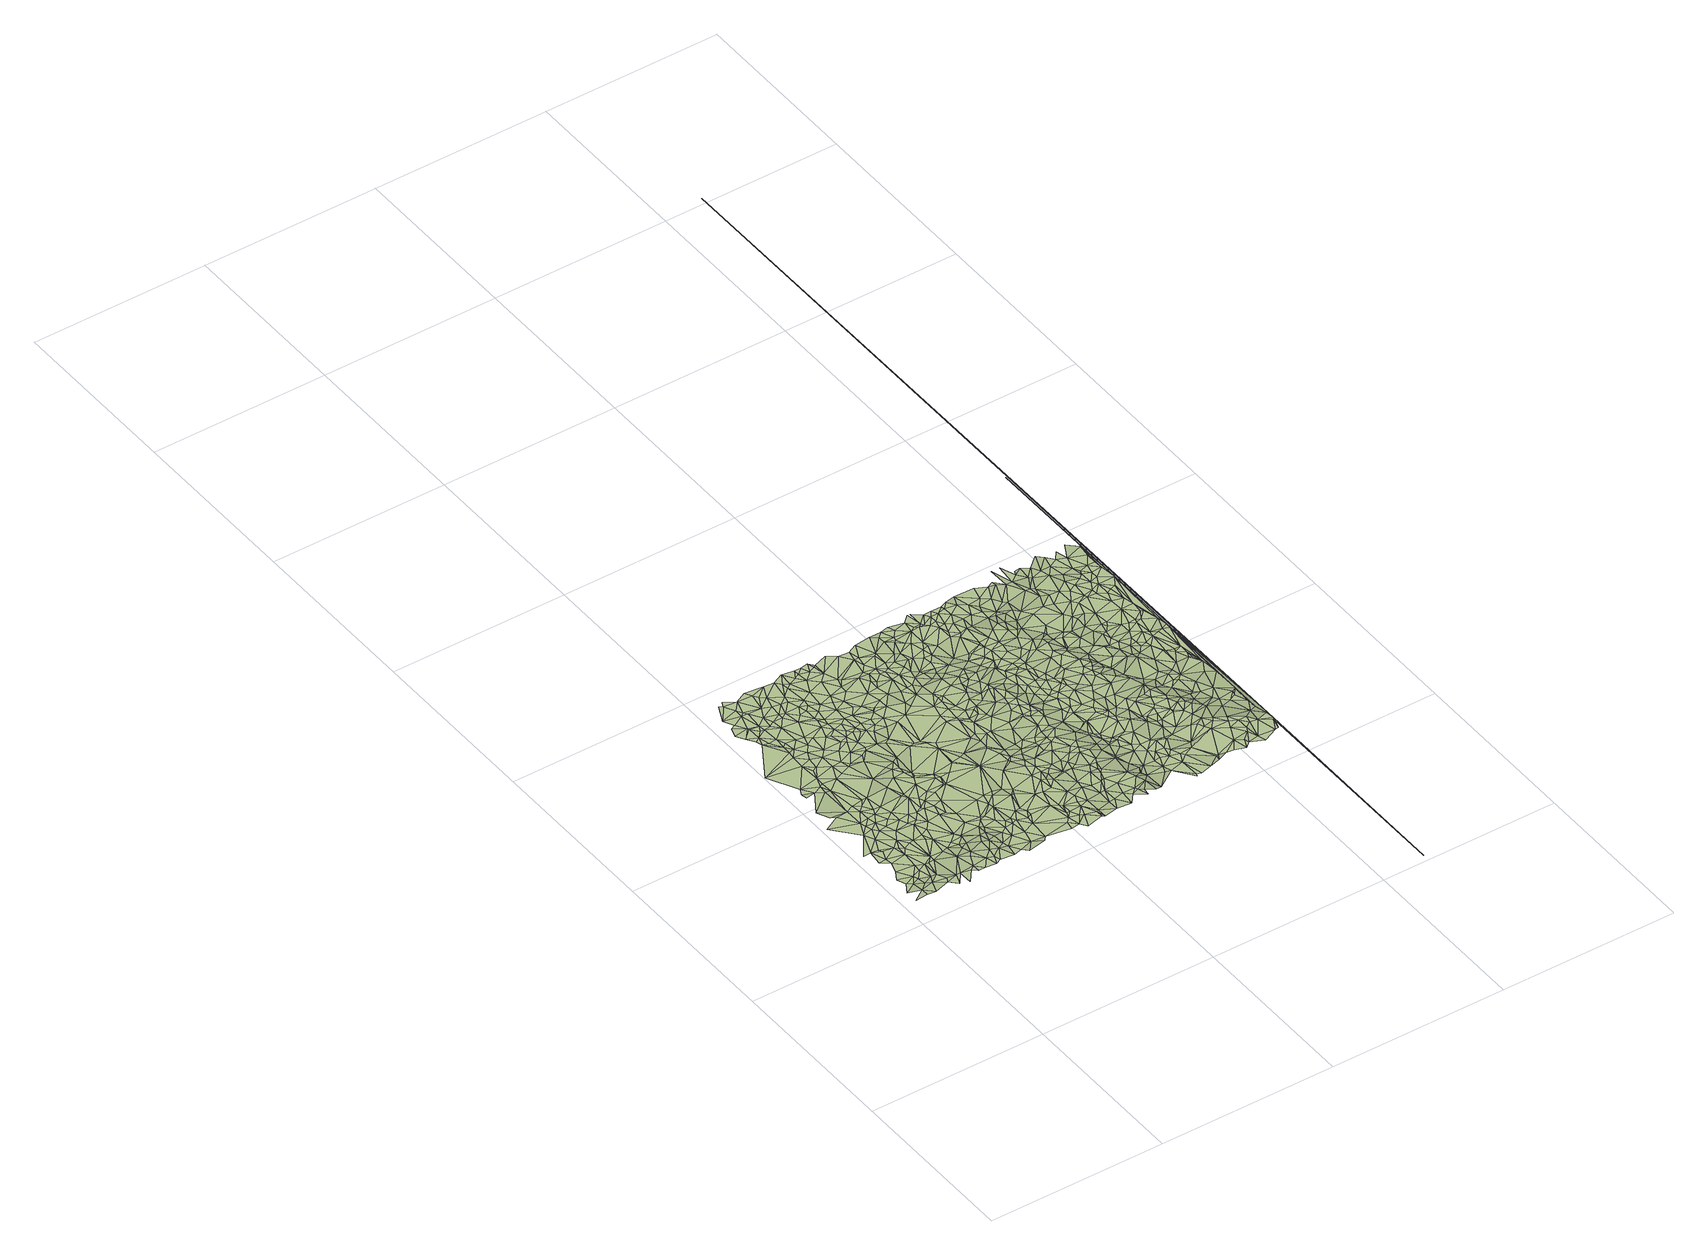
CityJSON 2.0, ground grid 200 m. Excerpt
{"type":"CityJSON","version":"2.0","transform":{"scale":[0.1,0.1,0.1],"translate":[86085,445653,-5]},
"CityObjects":{
"terrain1":{"type":"TINRelief","geometry":[{"type":"CompositeSurface","lod":"2","boundaries":[[[0,1,2]],[[3,4,5]],[[3,2,4]],[[2,1,6]],[[5,7,8]],[[5,4,7]],[[9,4,2]],[[8,7,10]],[[2,6,11]],[[9,12,4]],[[9,2,11]],[[12,7,4]],[[13,14,15]],[[13,16,14]],[[10,7,17]],[[9,18,12]],[[10,17,16]],[[12,19,7]],[[9,11,18]],[[20,11,6]],[[21,15,22]],[[14,23,15]],[[12,18,19]],[[15,23,24]],[[7,19,17]],[[16,25,14]],[[11,26,18]],[[15,24,27]],[[28,11,20]],[[14,29,23]],[[28,26,11]],[[17,25,16]],[[15,27,22]],[[18,30,19]],[[23,29,24]],[[17,19,30]],[[14,25,29]],[[26,30,18]],[[27,24,29]],[[31,22,32]],[[17,30,25]],[[31,32,33]],[[28,20,34]],[[28,34,26]],[[34,20,35]],[[36,30,26]],[[25,37,29]],[[22,27,38]],[[39,36,26]],[[25,40,37]],[[41,42,43]],[[34,39,26]],[[44,25,30]],[[27,29,45]],[[37,45,29]],[[22,38,46]],[[47,34,35]],[[32,22,46]],[[44,30,36]],[[41,33,42]],[[44,40,25]],[[37,40,45]],[[48,38,27]],[[48,27,45]],[[44,36,39]],[[32,42,33]],[[49,45,40]],[[50,51,52]],[[44,49,40]],[[53,43,42]],[[46,38,54]],[[47,55,56]],[[32,46,57]],[[53,52,43]],[[48,54,38]],[[50,52,58]],[[59,39,34]],[[59,34,47]],[[60,48,45]],[[57,46,54]],[[32,61,42]],[[62,44,39]],[[63,45,49]],[[44,63,49]],[[48,64,54]],[[32,57,61]],[[63,60,45]],[[60,64,48]],[[65,47,56]],[[58,52,66]],[[58,67,68]],[[59,62,39]],[[61,69,42]],[[44,70,63]],[[65,59,47]],[[71,57,54]],[[72,42,69]],[[53,42,72]],[[73,54,64]],[[62,74,44]],[[71,61,57]],[[66,52,53]],[[65,56,75]],[[44,74,70]],[[71,54,73]],[[61,76,69]],[[58,66,77]],[[78,64,60]],[[63,79,60]],[[65,75,80]],[[70,81,63]],[[66,53,72]],[[59,82,62]],[[83,61,71]],[[83,76,61]],[[78,73,64]],[[65,84,59]],[[62,82,74]],[[66,72,85]],[[58,77,67]],[[86,72,69]],[[86,69,76]],[[63,81,79]],[[68,67,87]],[[70,74,81]],[[88,78,60]],[[66,85,77]],[[59,89,82]],[[88,60,79]],[[90,68,91]],[[92,71,73]],[[93,59,84]],[[65,80,94]],[[95,83,71]],[[68,87,91]],[[65,94,84]],[[96,74,82]],[[83,97,76]],[[93,89,59]],[[74,98,81]],[[92,73,78]],[[99,85,72]],[[95,71,92]],[[97,86,76]],[[79,81,98]],[[99,72,86]],[[100,82,89]],[[99,77,85]],[[100,96,82]],[[95,97,83]],[[93,84,94]],[[94,80,101]],[[77,102,67]],[[88,103,78]],[[88,79,104]],[[92,78,103]],[[96,105,74]],[[105,98,74]],[[99,86,97]],[[77,106,102]],[[93,107,89]],[[108,109,110]],[[88,104,103]],[[109,111,112]],[[100,89,107]],[[113,79,98]],[[67,102,106]],[[114,108,110]],[[112,111,90]],[[113,104,79]],[[93,94,115]],[[94,101,116]],[[100,117,96]],[[112,90,118]],[[67,119,87]],[[99,120,77]],[[121,109,112]],[[67,106,119]],[[118,90,122]],[[116,101,123]],[[120,106,77]],[[105,113,98]],[[90,91,122]],[[124,95,92]],[[100,107,117]],[[93,125,107]],[[121,110,109]],[[114,110,126]],[[96,117,105]],[[94,116,115]],[[127,103,104]],[[128,97,95]],[[93,115,125]],[[87,129,91]],[[127,104,113]],[[112,118,130]],[[131,92,103]],[[122,91,129]],[[99,97,132]],[[118,122,130]],[[121,112,133]],[[134,126,135]],[[136,87,119]],[[117,137,105]],[[138,120,99]],[[116,123,139]],[[136,129,87]],[[135,126,110]],[[140,119,106]],[[116,139,115]],[[122,129,141]],[[112,142,133]],[[107,143,117]],[[112,130,142]],[[121,144,110]],[[130,122,141]],[[105,145,113]],[[131,103,127]],[[146,127,113]],[[107,125,143]],[[138,99,132]],[[140,106,120]],[[124,128,95]],[[134,147,148]],[[121,133,144]],[[124,92,131]],[[117,143,137]],[[115,149,125]],[[123,150,139]],[[134,135,151]],[[134,151,147]],[[105,137,152]],[[140,136,119]],[[132,97,128]],[[135,110,144]],[[115,139,149]],[[144,133,142]],[[146,113,145]],[[146,153,127]],[[154,141,129]],[[155,120,138]],[[154,130,141]],[[131,127,153]],[[143,125,149]],[[136,156,129]],[[105,152,145]],[[157,140,120]],[[158,142,130]],[[144,142,159]],[[155,138,132]],[[154,129,156]],[[139,160,149]],[[143,161,137]],[[162,139,150]],[[135,144,163]],[[155,157,120]],[[140,164,136]],[[135,165,151]],[[158,130,154]],[[166,128,124]],[[143,149,167]],[[146,168,153]],[[166,124,131]],[[137,161,152]],[[162,160,139]],[[135,163,165]],[[131,153,169]],[[146,145,170]],[[158,159,142]],[[164,156,136]],[[160,171,149]],[[144,159,172]],[[149,171,167]],[[162,150,173]],[[163,144,172]],[[169,153,168]],[[151,174,147]],[[146,170,168]],[[147,174,175]],[[155,176,157]],[[170,145,177]],[[143,167,161]],[[151,165,174]],[[178,140,157]],[[152,179,145]],[[180,154,156]],[[145,179,177]],[[166,181,128]],[[132,128,181]],[[178,164,140]],[[158,182,159]],[[158,154,180]],[[182,172,159]],[[183,155,132]],[[166,131,184]],[[185,165,163]],[[160,186,171]],[[187,156,164]],[[188,160,162]],[[183,176,155]],[[189,161,167]],[[186,167,171]],[[176,190,157]],[[131,169,184]],[[187,180,156]],[[170,177,191]],[[170,191,168]],[[185,163,172]],[[185,174,165]],[[152,161,192]],[[169,168,193]],[[186,189,167]],[[191,177,179]],[[162,173,194]],[[152,195,179]],[[158,196,182]],[[190,178,157]],[[166,184,181]],[[188,186,160]],[[189,192,161]],[[197,172,182]],[[173,198,194]],[[199,132,181]],[[200,158,180]],[[152,192,195]],[[183,132,201]],[[188,162,194]],[[187,164,202]],[[184,169,193]],[[191,203,168]],[[204,176,183]],[[205,164,178]],[[193,168,203]],[[204,190,176]],[[201,132,199]],[[197,182,196]],[[200,196,158]],[[186,206,189]],[[207,185,172]],[[189,208,192]],[[207,172,197]],[[205,202,164]],[[185,209,174]],[[210,180,187]],[[188,206,186]],[[206,208,189]],[[211,195,192]],[[184,212,181]],[[213,178,190]],[[209,214,174]],[[198,215,194]],[[191,179,216]],[[210,200,180]],[[199,181,217]],[[218,197,196]],[[211,192,208]],[[195,216,179]],[[181,212,217]],[[213,205,178]],[[210,187,202]],[[218,196,200]],[[188,194,219]],[[204,183,220]],[[204,220,190]],[[188,221,206]],[[185,222,209]],[[183,201,223]],[[205,224,202]],[[207,225,185]],[[191,226,203]],[[193,203,227]],[[184,193,228]],[[229,208,206]],[[188,219,221]],[[185,225,222]],[[199,217,230]],[[231,207,197]],[[201,199,223]],[[183,223,220]],[[231,197,218]],[[218,200,232]],[[220,233,190]],[[213,190,234]],[[211,235,195]],[[212,236,217]],[[237,202,224]],[[229,206,221]],[[238,224,205]],[[223,199,230]],[[184,228,212]],[[190,233,234]],[[230,217,236]],[[212,239,236]],[[194,240,219]],[[213,238,205]],[[194,215,240]],[[211,208,241]],[[210,202,237]],[[242,200,210]],[[231,225,207]],[[191,216,226]],[[243,232,200]],[[193,227,228]],[[209,244,214]],[[229,241,208]],[[238,237,224]],[[243,200,242]],[[195,235,216]],[[226,227,203]],[[212,245,239]],[[213,234,238]],[[222,244,209]],[[246,218,232]],[[229,221,247]],[[231,218,248]],[[219,249,221]],[[230,236,250]],[[245,236,239]],[[223,230,250]],[[211,241,235]],[[223,250,220]],[[251,210,237]],[[242,210,251]],[[225,244,222]],[[229,247,241]],[[249,247,221]],[[212,228,245]],[[246,248,218]],[[220,252,233]],[[219,240,253]],[[243,254,232]],[[238,255,237]],[[231,256,225]],[[219,253,249]],[[234,233,252]],[[234,257,238]],[[246,232,254]],[[243,242,258]],[[220,250,252]],[[258,242,251]],[[259,227,226]],[[231,248,256]],[[259,228,227]],[[238,257,255]],[[251,237,260]],[[226,216,261]],[[249,262,247]],[[260,237,255]],[[259,245,228]],[[216,235,261]],[[247,262,241]],[[263,254,243]],[[263,243,258]],[[234,264,257]],[[253,265,249]],[[246,254,266]],[[225,267,244]],[[241,268,235]],[[256,267,225]],[[234,252,269]],[[270,250,236]],[[271,248,246]],[[249,265,262]],[[258,251,272]],[[259,226,273]],[[257,274,255]],[[263,266,254]],[[252,250,275]],[[271,256,248]],[[234,269,264]],[[260,255,274]],[[259,273,245]],[[261,235,268]],[[251,260,272]],[[271,246,266]],[[257,264,274]],[[253,276,265]],[[253,240,277]],[[278,236,245]],[[263,258,279]],[[280,262,265]],[[260,274,272]],[[262,281,241]],[[263,282,266]],[[264,269,274]],[[271,283,256]],[[270,275,250]],[[252,275,284]],[[285,261,268]],[[252,286,269]],[[280,265,276]],[[241,281,268]],[[279,258,272]],[[271,266,282]],[[280,287,262]],[[288,267,256]],[[283,288,256]],[[252,284,286]],[[273,289,245]],[[240,290,277]],[[274,269,291]],[[272,274,291]],[[226,261,292]],[[263,279,282]],[[262,287,281]],[[270,236,278]],[[270,284,275]],[[273,226,292]],[[253,293,276]],[[271,282,294]],[[271,294,283]],[[285,268,295]],[[286,296,269]],[[272,291,297]],[[296,291,269]],[[283,298,288]],[[279,272,297]],[[288,299,267]],[[253,277,300]],[[292,261,285]],[[281,295,268]],[[278,245,289]],[[279,301,282]],[[280,276,293]],[[287,302,281]],[[294,298,283]],[[303,286,284]],[[270,304,284]],[[280,305,287]],[[298,299,288]],[[297,291,306]],[[253,300,293]],[[303,296,286]],[[296,306,291]],[[294,282,307]],[[282,301,307]],[[279,297,308]],[[277,290,309]],[[273,292,289]],[[287,310,302]],[[279,311,301]],[[292,285,295]],[[281,312,295]],[[281,302,312]],[[270,313,304]],[[298,314,299]],[[294,315,298]],[[304,316,284]],[[279,308,311]],[[278,289,317]],[[300,277,309]],[[280,293,305]],[[303,284,316]],[[270,278,313]],[[297,306,318]],[[319,306,296]],[[298,315,314]],[[287,305,310]],[[292,317,289]],[[303,319,296]],[[301,311,307]],[[304,313,320]],[[321,308,297]],[[310,312,302]],[[278,317,322]],[[294,307,323]],[[314,324,299]],[[304,320,316]],[[321,297,325]],[[325,297,318]],[[300,326,293]],[[300,309,327]],[[292,322,317]],[[294,323,315]],[[319,318,306]],[[311,308,321]],[[295,312,328]],[[320,313,329]],[[300,330,326]],[[315,331,314]],[[329,313,278]],[[332,309,333]],[[303,316,319]],[[314,331,324]],[[326,334,293]],[[300,327,330]],[[292,295,328]],[[335,307,311]],[[278,322,336]],[[332,327,309]],[[326,330,337]],[[326,337,334]],[[293,338,305]],[[292,336,322]],[[334,338,293]],[[321,325,339]],[[325,318,339]],[[315,340,331]],[[338,310,305]],[[341,323,307]],[[331,342,324]],[[341,307,335]],[[320,343,316]],[[310,344,312]],[[319,345,318]],[[311,321,346]],[[332,333,347]],[[348,330,327]],[[331,340,342]],[[348,337,330]],[[315,323,349]],[[319,316,343]],[[339,318,345]],[[332,348,327]],[[328,312,344]],[[335,311,346]],[[321,339,350]],[[315,349,340]],[[329,278,351]],[[320,329,352]],[[353,334,337]],[[338,354,310]],[[278,336,351]],[[319,343,345]],[[292,355,336]],[[353,338,334]],[[356,323,341]],[[292,328,357]],[[348,358,337]],[[340,359,342]],[[360,348,332]],[[360,332,347]],[[321,350,346]],[[356,349,323]],[[339,345,350]],[[310,354,344]],[[361,337,358]],[[349,362,340]],[[362,359,340]],[[320,363,343]],[[338,364,354]],[[356,341,365]],[[353,364,338]],[[360,347,366]],[[353,337,361]],[[360,367,348]],[[341,335,368]],[[292,357,369]],[[292,369,355]],[[360,366,367]],[[370,362,349]],[[371,358,348]],[[370,359,362]],[[371,348,367]],[[372,328,344]],[[357,328,373]],[[336,355,374]],[[368,335,346]],[[343,375,345]],[[320,352,363]],[[372,373,328]],[[329,351,352]],[[365,341,368]],[[371,361,358]],[[364,376,354]],[[336,374,377]],[[336,377,351]],[[350,345,378]],[[367,366,379]],[[353,380,364]],[[346,350,378]],[[381,344,354]],[[380,376,364]],[[370,349,382]],[[381,354,376]],[[378,345,375]],[[343,383,375]],[[371,367,384]],[[356,385,349]],[[357,373,386]],[[387,372,344]],[[353,361,388]],[[369,357,386]],[[389,346,378]],[[371,388,361]],[[387,344,381]],[[367,379,384]],[[390,373,372]],[[389,391,346]],[[380,392,376]],[[356,365,393]],[[368,346,391]],[[369,394,355]],[[394,374,355]],[[386,373,390]],[[381,376,392]],[[353,395,380]],[[343,396,383]],[[369,386,394]],[[365,368,397]],[[398,351,377]],[[387,390,372]],[[343,363,396]],[[353,388,395]],[[371,384,399]],[[349,385,382]],[[371,399,388]],[[374,400,377]],[[378,375,401]],[[387,381,402]],[[402,381,392]],[[403,352,351]],[[404,386,390]],[[380,405,392]],[[394,400,374]],[[389,406,391]],[[403,351,398]],[[407,384,379]],[[383,408,375]],[[398,377,400]],[[387,409,390]],[[410,394,386]],[[365,397,393]],[[368,391,411]],[[412,363,352]],[[380,395,413]],[[356,393,385]],[[389,378,414]],[[407,379,415]],[[380,413,405]],[[402,392,405]],[[410,386,404]],[[397,368,411]],[[411,391,406]],[[404,390,409]],[[387,402,416]],[[403,412,352]],[[401,375,408]],[[388,417,395]],[[418,399,384]],[[407,418,384]],[[399,417,388]],[[419,409,387]],[[389,414,406]],[[383,396,408]],[[419,387,416]],[[414,378,401]],[[420,400,394]],[[403,398,421]],[[421,398,400]],[[412,422,363]],[[402,405,416]],[[422,396,363]],[[423,394,410]],[[420,394,423]],[[411,406,424]],[[425,407,415]],[[425,418,407]],[[426,417,399]],[[395,427,413]],[[418,426,399]],[[403,428,412]],[[397,411,429]],[[430,395,417]],[[414,424,406]],[[401,408,431]],[[413,427,405]],[[421,400,420]],[[403,421,428]],[[414,401,431]],[[397,432,393]],[[416,405,433]],[[404,409,434]],[[419,435,409]],[[397,429,432]],[[411,424,429]],[[425,415,436]],[[430,427,395]],[[410,404,434]],[[437,396,422]],[[426,430,417]],[[396,438,408]],[[419,416,439]],[[418,440,426]],[[412,441,422]],[[428,441,412]],[[427,442,405]],[[423,410,443]],[[444,418,425]],[[385,393,445]],[[433,405,442]],[[446,431,408]],[[437,447,396]],[[414,448,424]],[[444,440,418]],[[429,424,448]],[[396,447,438]],[[432,449,393]],[[434,409,435]],[[420,423,450]],[[451,428,421]],[[439,416,433]],[[437,422,452]],[[419,439,435]],[[414,431,453]],[[454,421,420]],[[410,455,443]],[[393,449,445]],[[456,442,427]],[[441,452,422]],[[457,425,436]],[[458,446,408]],[[414,453,448]],[[459,430,426]],[[453,431,446]],[[459,426,440]],[[458,408,438]],[[410,434,455]],[[423,443,450]],[[457,444,425]],[[429,448,460]],[[430,461,427]],[[462,441,428]],[[461,456,427]],[[437,463,447]],[[432,429,464]],[[437,452,463]],[[451,462,428]],[[465,451,421]],[[466,433,442]],[[447,463,438]],[[432,464,449]],[[460,448,453]],[[457,436,467]],[[459,468,430]],[[436,469,467]],[[466,439,433]],[[470,420,450]],[[465,421,454]],[[429,460,471]],[[468,461,430]],[[449,472,445]],[[443,455,473]],[[454,420,470]],[[453,446,474]],[[474,446,458]],[[456,475,442]],[[476,434,435]],[[476,435,439]],[[429,471,464]],[[477,468,459]],[[441,478,452]],[[444,479,440]],[[480,441,462]],[[481,455,434]],[[467,469,482]],[[461,475,456]],[[459,440,479]],[[466,442,475]],[[451,480,462]],[[460,453,483]],[[484,461,468]],[[465,480,451]],[[449,464,485]],[[449,485,472]],[[457,486,444]],[[481,473,455]],[[477,484,468]],[[487,438,463]],[[488,453,474]],[[489,463,452]],[[490,439,466]],[[491,458,438]],[[481,434,476]],[[492,450,443]],[[480,478,441]],[[493,471,460]],[[492,443,473]],[[477,459,479]],[[457,467,494]],[[490,476,439]],[[474,458,495]],[[488,483,453]],[[471,485,464]],[[467,482,494]],[[484,496,461]],[[493,460,483]],[[496,475,461]],[[497,473,481]],[[489,452,478]],[[444,486,479]],[[470,450,498]],[[499,466,475]],[[488,474,500]],[[465,454,501]],[[481,476,502]],[[494,482,503]],[[457,494,486]],[[491,438,487]],[[490,466,499]],[[454,470,504]],[[491,495,458]],[[465,501,480]],[[490,502,476]],[[474,495,505]],[[497,492,473]],[[489,487,463]],[[500,474,505]],[[506,485,471]],[[480,507,478]],[[506,471,493]],[[477,508,484]],[[492,498,450]],[[488,509,483]],[[496,510,475]],[[472,485,511]],[[493,483,509]],[[477,479,508]],[[499,475,510]],[[512,497,481]],[[480,501,507]],[[484,508,496]],[[512,481,502]],[[494,503,513]],[[514,502,490]],[[515,470,498]],[[516,488,500]],[[514,490,499]],[[515,504,470]],[[517,454,504]],[[507,518,478]],[[489,478,518]],[[517,501,454]],[[519,505,495]],[[520,492,497]],[[486,521,479]],[[506,493,522]],[[516,509,488]],[[522,493,509]],[[519,495,491]],[[489,523,487]],[[494,524,486]],[[506,525,485]],[[526,500,505]],[[496,527,510]],[[512,520,497]],[[492,528,498]],[[529,511,485]],[[494,513,524]],[[491,487,530]],[[489,518,531]],[[489,531,523]],[[496,508,527]],[[529,485,525]],[[515,498,528]],[[486,524,521]],[[526,505,519]],[[499,510,532]],[[514,533,502]],[[519,491,534]],[[522,509,516]],[[487,523,530]],[[514,499,532]],[[512,502,533]],[[501,535,507]],[[521,536,479]],[[537,508,479]],[[538,516,500]],[[507,535,518]],[[539,504,515]],[[520,540,492]],[[541,500,526]],[[534,491,530]],[[540,528,492]],[[506,522,542]],[[537,479,536]],[[543,515,528]],[[541,538,500]],[[539,517,504]],[[544,501,517]],[[545,521,524]],[[510,527,532]],[[531,546,523]],[[506,542,525]],[[531,518,547]],[[545,536,521]],[[508,548,527]],[[539,515,543]],[[549,548,508]],[[523,546,530]],[[537,549,508]],[[550,520,512]],[[519,534,551]],[[544,552,501]],[[553,522,516]],[[524,513,554]],[[543,528,555]],[[529,556,511]],[[552,535,501]],[[526,519,551]],[[545,524,557]],[[531,547,546]],[[540,555,528]],[[558,518,535]],[[559,542,522]],[[514,532,560]],[[561,544,517]],[[514,560,533]],[[562,529,525]],[[561,517,539]],[[550,540,520]],[[545,557,536]],[[563,525,542]],[[550,512,533]],[[558,547,518]],[[541,526,551]],[[564,516,538]],[[534,530,565]],[[548,566,527]],[[567,539,543]],[[546,568,530]],[[537,536,557]],[[532,527,566]],[[563,562,525]],[[541,569,538]],[[553,559,522]],[[567,543,555]],[[562,556,529]],[[561,539,567]],[[534,565,551]],[[558,535,552]],[[553,516,564]],[[559,563,542]],[[549,570,548]],[[544,571,552]],[[537,570,549]],[[541,551,569]],[[540,572,555]],[[561,571,544]],[[565,530,568]],[[513,573,554]],[[524,574,557]],[[564,538,569]],[[567,555,572]],[[575,546,547]],[[550,533,576]],[[575,568,546]],[[548,577,566]],[[533,560,578]],[[537,557,570]],[[524,554,574]],[[560,532,579]],[[533,578,576]],[[579,532,566]],[[580,556,562]],[[548,570,577]],[[581,571,561]],[[582,558,552]],[[565,568,575]],[[550,583,540]],[[584,561,567]],[[585,578,560]],[[571,582,552]],[[540,583,572]],[[585,560,579]],[[579,566,586]],[[567,572,587]],[[588,569,551]],[[564,569,589]],[[559,590,563]],[[563,590,562]],[[580,591,556]],[[553,564,592]],[[550,576,593]],[[557,574,594]],[[581,561,584]],[[553,590,559]],[[585,579,595]],[[596,551,565]],[[573,574,554]],[[558,597,547]],[[566,598,586]],[[577,598,566]],[[579,586,599]],[[564,589,592]],[[600,576,578]],[[601,575,547]],[[567,587,602]],[[595,579,599]],[[600,578,585]],[[580,562,590]],[[589,569,603]],[[557,604,570]],[[581,605,571]],[[557,594,604]],[[565,575,606]],[[584,567,607]],[[588,551,596]],[[607,567,602]],[[608,558,582]],[[588,603,569]],[[587,572,583]],[[599,586,598]],[[553,592,590]],[[600,585,595]],[[570,609,577]],[[550,610,583]],[[605,582,571]],[[550,593,611]],[[593,576,600]],[[550,611,610]],[[577,609,598]],[[574,612,594]],[[592,589,603]],[[581,584,605]],[[596,565,606]],[[580,613,591]],[[597,601,547]],[[608,597,558]],[[599,598,614]],[[615,574,573]],[[601,606,575]],[[570,616,609]],[[609,614,598]],[[573,617,618]],[[611,593,600]],[[570,604,616]],[[605,608,582]],[[580,590,613]],[[619,594,612]],[[619,604,594]],[[574,620,612]],[[587,621,602]],[[587,583,621]],[[584,607,622]],[[615,573,618]],[[623,588,596]],[[607,602,624]],[[610,625,583]],[[584,622,605]],[[592,626,590]],[[599,614,627]],[[595,599,628]],[[611,625,610]],[[615,620,574]],[[600,595,629]],[[630,603,588]],[[624,602,621]],[[620,619,612]],[[590,631,613]],[[609,632,614]],[[633,592,603]],[[621,583,625]],[[634,596,606]],[[605,635,608]],[[611,600,636]],[[590,626,631]],[[609,616,632]],[[607,637,622]],[[607,624,637]],[[615,618,638]],[[639,623,596]],[[608,640,597]],[[605,622,635]],[[601,641,606]],[[642,616,604]],[[643,626,592]],[[599,627,628]],[[608,635,640]],[[611,644,625]],[[640,645,597]],[[619,646,604]],[[639,596,647]],[[614,632,627]],[[597,641,601]],[[648,588,623]],[[634,647,596]],[[649,619,620]],[[650,613,631]],[[595,628,629]],[[634,606,641]],[[597,645,641]],[[650,631,626]],[[600,651,636]],[[621,625,652]],[[624,621,653]],[[637,624,654]],[[633,643,592]],[[615,655,620]],[[642,632,616]],[[637,656,622]],[[656,635,622]],[[600,629,651]],[[646,642,604]],[[611,636,657]],[[630,588,648]],[[658,615,638]],[[611,657,644]],[[633,603,630]],[[649,646,619]],[[649,620,659]],[[650,660,613]],[[624,653,654]],[[625,644,652]],[[640,661,645]],[[640,635,662]],[[663,650,626]],[[659,620,655]],[[621,652,653]],[[634,641,647]],[[639,664,623]],[[643,663,626]],[[645,665,641]],[[666,655,615]],[[666,615,658]],[[637,654,667]],[[639,647,668]],[[640,662,669]],[[637,667,656]],[[645,661,665]],[[656,670,635]],[[671,627,632]],[[640,669,661]],[[647,641,672]],[[662,635,670]],[[648,623,664]],[[671,628,627]],[[636,651,673]],[[674,649,659]],[[663,675,650]],[[628,676,629]],[[636,673,657]],[[673,651,629]],[[674,646,649]],[[677,633,630]],[[646,678,642]],[[675,679,650]],[[639,668,664]],[[654,653,680]],[[656,667,681]],[[644,682,652]],[[653,652,682]],[[656,681,670]],[[672,641,665]],[[683,663,643]],[[644,657,684]],[[685,659,655]],[[647,672,668]],[[673,629,676]],[[669,662,670]],[[642,686,632]],[[633,687,643]],[[677,630,688]],[[688,630,648]],[[667,654,680]],[[666,685,655]],[[671,676,628]],[[683,675,663]],[[689,633,677]],[[674,678,646]],[[657,673,684]],[[687,683,643]],[[644,684,682]],[[681,690,670]],[[648,664,691]],[[669,692,661]],[[667,693,681]],[[653,682,694]],[[680,653,694]],[[689,687,633]],[[666,658,695]],[[661,696,665]],[[669,670,692]],[[664,668,691]],[[671,632,686]],[[697,673,676]],[[698,642,678]],[[672,665,699]],[[681,693,690]],[[700,674,659]],[[667,680,701]],[[667,701,693]],[[702,677,688]],[[670,690,692]],[[689,677,702]],[[685,700,659]],[[688,648,703]],[[692,696,661]],[[703,648,691]],[[666,695,685]],[[699,665,696]],[[704,678,674]],[[671,705,676]],[[698,686,642]],[[706,668,672]],[[683,707,675]],[[695,658,708]],[[673,709,684]],[[710,691,668]],[[687,711,683]],[[689,711,687]],[[701,680,712]],[[680,694,712]],[[697,676,705]],[[682,684,713]],[[697,709,673]],[[694,682,714]],[[672,699,715]],[[702,688,703]],[[671,686,716]],[[704,698,678]],[[700,704,674]],[[683,711,707]],[[671,716,705]],[[703,691,710]],[[712,694,714]],[[706,672,715]],[[710,668,706]],[[709,713,684]],[[701,717,693]],[[689,702,718]],[[695,719,685]],[[689,718,711]],[[695,708,719]],[[720,716,686]],[[714,682,721]],[[693,722,690]],[[682,713,721]],[[701,712,723]],[[692,690,722]],[[692,724,696]],[[699,696,725]],[[720,705,716]],[[720,686,726]],[[698,727,686]],[[702,703,728]],[[715,699,725]],[[729,709,697]],[[730,703,710]],[[711,731,707]],[[719,708,732]],[[726,686,727]],[[733,697,705]],[[704,734,698]],[[701,723,717]],[[712,714,735]],[[702,728,718]],[[696,724,725]],[[728,703,730]],[[733,729,697]],[[720,736,705]],[[698,737,727]],[[711,718,738]],[[693,717,722]],[[700,739,704]],[[710,706,740]],[[711,738,731]],[[685,741,700]],[[692,742,724]],[[719,741,685]],[[735,714,721]],[[723,712,735]],[[698,734,737]],[[743,720,726]],[[730,710,740]],[[744,713,709]],[[745,726,727]],[[706,715,746]],[[692,722,742]],[[733,705,736]],[[704,739,734]],[[745,727,737]],[[744,721,713]],[[715,725,746]],[[743,736,720]],[[744,709,729]],[[743,726,745]],[[728,730,747]],[[728,747,718]],[[719,732,748]],[[738,749,731]],[[718,750,738]],[[735,721,751]],[[740,706,752]],[[734,753,737]],[[700,754,739]],[[755,733,736]],[[724,756,725]],[[751,721,744]],[[706,746,752]],[[745,737,757]],[[758,723,735]],[[700,759,754]],[[743,760,736]],[[747,750,718]],[[700,741,759]],[[748,732,761]],[[717,762,722]],[[763,717,723]],[[730,740,764]],[[750,749,738]],[[719,748,741]],[[743,745,757]],[[724,742,756]],[[746,725,756]],[[737,753,757]],[[765,742,722]],[[730,764,747]],[[735,751,766]],[[755,736,767]],[[743,757,760]],[[733,768,729]],[[736,760,767]],[[739,769,734]],[[758,735,766]],[[734,770,753]],[[740,752,771]],[[758,763,723]],[[772,751,744]],[[765,722,762]],[[763,762,717]],[[748,761,773]],[[755,768,733]],[[757,753,774]],[[744,729,775]],[[772,766,751]],[[764,740,771]],[[755,767,776]],[[747,777,750]],[[739,754,778]],[[734,769,770]],[[752,746,779]],[[750,780,749]],[[765,781,742]],[[753,770,774]],[[782,756,742]],[[759,778,754]],[[772,744,783]],[[784,758,766]],[[760,757,785]],[[747,786,777]],[[787,746,756]],[[747,764,786]],[[771,752,788]],[[739,778,769]],[[760,785,767]],[[781,782,742]],[[787,779,746]],[[755,776,768]],[[789,759,741]],[[757,774,790]],[[750,777,780]],[[765,762,791]],[[752,779,788]],[[792,748,773]],[[793,766,772]],[[748,794,741]],[[768,775,729]],[[795,758,784]],[[776,767,796]],[[795,763,758]],[[763,791,762]],[[789,778,759]],[[774,770,790]],[[783,744,775]],[[793,784,766]],[[792,773,797]],[[764,771,798]],[[771,788,798]],[[785,757,790]],[[765,799,781]],[[786,800,777]],[[765,791,799]],[[772,783,801]],[[768,776,796]],[[785,802,767]],[[796,767,802]],[[792,803,748]],[[804,788,779]],[[786,764,805]],[[806,789,741]],[[807,795,784]],[[793,772,801]],[[808,756,782]],[[795,809,763]],[[808,787,756]],[[769,810,770]],[[804,779,787]],[[748,803,794]],[[789,811,778]],[[777,812,780]],[[794,806,741]],[[781,813,782]],[[807,784,793]],[[814,790,770]],[[792,797,803]],[[815,791,763]],[[786,805,800]],[[764,798,805]],[[783,775,816]],[[777,800,812]],[[817,799,791]],[[799,813,781]],[[818,798,788]],[[801,783,816]],[[807,809,795]],[[819,769,778]],[[815,763,809]],[[814,770,810]],[[768,796,820]],[[796,802,820]],[[818,788,804]],[[785,790,821]],[[806,811,789]],[[807,793,822]],[[813,823,782]],[[785,821,802]],[[793,801,822]],[[797,824,803]],[[811,819,778]],[[817,791,825]],[[808,782,823]],[[805,798,818]],[[797,826,824]],[[807,815,809]],[[821,790,814]],[[768,827,775]],[[769,828,810]],[[815,825,791]],[[775,827,816]],[[803,829,794]],[[817,830,799]],[[830,813,799]],[[780,812,831]],[[800,805,832]],[[833,787,808]],[[834,811,806]],[[794,835,806]],[[800,832,812]],[[819,828,769]],[[803,824,829]],[[836,804,787]],[[829,835,794]],[[837,818,804]],[[820,802,838]],[[837,805,818]],[[768,820,839]],[[807,822,840]],[[821,838,802]],[[841,814,810]],[[807,840,815]],[[842,823,813]],[[833,808,823]],[[768,839,827]],[[821,814,841]],[[834,806,835]],[[801,816,843]],[[830,842,813]],[[836,787,833]],[[844,829,824]],[[817,825,845]],[[822,801,843]],[[837,804,846]],[[817,845,830]],[[841,810,828]],[[847,832,805]],[[848,820,838]],[[815,849,825]],[[839,820,848]],[[834,850,811]],[[833,823,842]],[[826,851,824]],[[852,805,837]],[[844,835,829]],[[811,850,819]],[[836,846,804]],[[853,816,827]],[[847,805,852]],[[854,821,841]],[[854,838,821]],[[855,812,832]],[[834,835,856]],[[855,831,812]],[[840,822,843]],[[857,842,830]],[[844,824,858]],[[815,840,859]],[[825,849,845]],[[852,837,846]],[[815,859,849]],[[845,857,830]],[[844,856,835]],[[858,824,851]],[[839,860,827]],[[819,861,828]],[[862,848,838]],[[841,828,861]],[[843,816,853]],[[857,863,842]],[[864,839,848]],[[847,865,832]],[[854,866,838]],[[844,858,856]],[[845,863,857]],[[854,841,867]],[[834,856,868]],[[833,842,869]],[[853,827,860]],[[819,850,870]],[[855,832,865]],[[864,848,862]],[[834,868,850]],[[871,838,866]],[[836,872,846]],[[836,833,869]],[[840,873,859]],[[862,838,871]],[[859,874,849]],[[819,870,861]],[[854,867,866]],[[864,860,839]],[[840,843,873]],[[841,861,867]],[[845,849,875]],[[876,847,852]],[[877,852,846]],[[878,842,863]],[[845,879,863]],[[858,868,856]],[[880,858,851]],[[859,873,874]],[[880,851,881]],[[876,865,847]],[[849,874,882]],[[855,865,883]],[[873,843,884]],[[884,843,853]],[[866,867,885]],[[871,866,885]],[[864,862,886]],[[836,869,872]],[[862,871,886]],[[845,875,879]],[[869,842,878]],[[864,887,860]],[[850,888,870]],[[880,889,858]],[[849,882,875]],[[890,846,872]],[[880,881,891]],[[858,892,868]],[[853,860,893]],[[868,888,850]],[[858,889,892]],[[873,894,874]],[[879,895,863]],[[876,883,865]],[[867,861,896]],[[897,884,853]],[[877,876,852]],[[896,861,870]],[[878,863,895]],[[871,885,886]],[[877,846,890]],[[864,886,887]],[[887,893,860]],[[898,873,884]],[[880,891,889]],[[874,899,882]],[[867,896,885]],[[894,899,874]],[[897,853,893]],[[898,894,873]],[[898,884,897]],[[900,872,869]],[[892,901,868]],[[888,902,870]],[[903,875,882]],[[868,904,888]],[[892,889,901]],[[903,882,899]],[[896,870,902]],[[879,875,905]],[[887,886,906]],[[877,907,876]],[[907,908,876]],[[868,901,904]],[[887,906,893]],[[898,897,909]],[[910,895,879]],[[903,905,875]],[[886,885,911]],[[904,912,888]],[[900,913,872]],[[878,895,910]],[[898,914,894]],[[888,912,902]],[[897,893,915]],[[890,872,913]],[[911,885,896]],[[869,878,916]],[[877,917,907]],[[894,918,899]],[[877,890,917]],[[898,909,919]],[[900,869,916]],[[897,915,909]],[[898,919,914]],[[920,905,903]],[[921,903,899]],[[879,905,922]],[[923,893,906]],[[896,902,924]],[[917,890,925]],[[910,879,922]],[[914,918,894]],[[901,924,904]],[[904,924,912]],[[915,893,923]],[[912,924,902]],[[925,890,913]],[[886,926,906]],[[919,909,927]],[[878,910,928]],[[920,903,921]],[[907,929,930]],[[920,931,905]],[[917,932,907]],[[909,915,927]],[[921,899,918]],[[878,928,916]],[[900,933,913]],[[934,896,924]],[[886,911,935]],[[911,896,934]],[[931,922,905]],[[907,932,929]],[[936,923,906]],[[917,925,937]],[[900,916,933]],[[919,938,914]],[[920,921,931]],[[925,913,933]],[[915,923,936]],[[886,935,926]],[[919,927,938]],[[936,906,939]],[[928,910,922]],[[889,940,901]],[[914,938,918]],[[917,937,932]],[[941,927,915]],[[906,926,939]],[[941,915,936]],[[929,942,943]],[[929,932,942]],[[936,939,944]],[[921,918,945]],[[935,911,934]],[[941,938,927]],[[941,936,944]],[[901,940,924]],[[946,933,916]],[[947,916,928]],[[925,933,948]],[[949,928,922]],[[931,950,922]],[[925,948,937]],[[939,926,951]],[[938,952,918]],[[921,950,931]],[[918,952,945]],[[935,953,926]],[[926,953,951]],[[954,944,939]],[[947,946,916]],[[935,951,953]],[[941,955,938]],[[932,937,956]],[[954,939,951]],[[941,944,954]],[[932,956,942]],[[940,934,924]],[[947,928,949]],[[921,945,950]],[[954,951,935]],[[955,952,938]],[[957,933,946]],[[941,958,955]],[[949,922,959]],[[941,954,958]],[[889,960,940]],[[961,945,952]],[[937,962,956]],[[957,948,933]],[[948,962,937]],[[940,935,934]],[[959,922,950]],[[961,950,945]],[[955,963,952]],[[947,964,946]],[[961,952,963]],[[940,954,935]],[[955,958,965]],[[957,946,964]],[[958,954,965]],[[947,949,966]],[[947,966,964]],[[949,959,967]],[[949,967,966]],[[955,968,963]],[[962,969,956]],[[965,954,940]],[[970,962,948]],[[971,948,957]],[[955,965,968]],[[961,972,950]],[[961,963,972]],[[957,964,973]],[[971,970,948]],[[959,950,974]],[[971,957,973]],[[975,967,959]],[[964,966,976]],[[972,963,977]],[[965,940,960]],[[970,978,962]],[[972,979,950]],[[977,963,968]],[[962,978,969]],[[980,966,967]],[[965,960,968]],[[973,964,976]],[[950,979,974]],[[975,959,974]],[[980,967,975]],[[980,976,966]],[[972,977,979]],[[971,981,970]],[[977,968,979]],[[971,973,982]],[[975,974,983]],[[982,973,976]],[[980,975,983]],[[970,984,978]],[[971,982,981]],[[970,981,984]],[[980,985,976]],[[986,974,979]],[[983,974,986]],[[987,968,960]],[[980,983,986]],[[982,976,988]],[[989,981,982]],[[987,979,968]],[[988,976,985]],[[989,982,988]],[[981,990,984]],[[989,991,981]],[[987,986,979]],[[980,987,985]],[[980,986,987]],[[989,988,991]],[[990,992,984]],[[981,991,990]],[[993,994,889]],[[988,985,995]],[[991,988,995]],[[995,985,987]],[[991,996,990]],[[991,995,997]],[[991,997,996]],[[990,998,999]],[[995,987,998]],[[990,996,998]],[[997,995,998]],[[1000,987,960]],[[997,998,996]]]}]}
},
"vertices":[
[132,2300,34],[273,2310,33],[268,2390,41],[130,2440,32],[254,2520,33],[197,2560,32],[371,2300,32],[317,2610,33],[158,2660,31],[348,2460,38],[214,2760,34],[409,2420,45],[335,2550,33],[163,2960,33],[247,2970,34],[185,3130,33],[259,2890,33],[421,2730,35],[451,2510,37],[418,2650,34],[540,2350,33],[99,3130,33],[274,3380,34],[289,3080,34],[267,3120,34],[437,2920,34],[511,2500,42],[337,3270,33],[562,2400,39],[406,3060,34],[509,2690,36],[44,3660,33],[355,3550,33],[217,3750,33],[668,2390,33],[622,2270,34],[553,2690,34],[440,3030,35],[394,3410,33],[618,2700,34],[489,3000,33],[172,3790,24],[348,3760,35],[103,3930,23],[622,2760,34],[497,3150,34],[368,3480,33],[715,2390,33],[440,3350,33],[571,3040,34],[138,4220,30],[157,4160,29],[257,4170,33],[347,4120,33],[472,3470,33],[717,2230,35],[826,2370,33],[454,3570,32],[175,4300,31],[820,2600,44],[570,3260,34],[455,3700,33],[759,2750,34],[626,3050,33],[529,3370,33],[878,2410,33],[353,4220,31],[385,4570,32],[0,4630,30],[439,3800,33],[732,3000,34],[546,3580,32],[402,4110,29],[607,3450,32],[783,2950,34],[883,2320,34],[514,3750,32],[399,4340,30],[690,3380,32],[766,3240,33],[957,2320,34],[740,3070,33],[827,2770,33],[575,3650,32],[930,2530,51],[392,4240,31],[567,3830,33],[389,4720,31],[727,3290,32],[938,2680,39],[258,5050,32],[401,4800,33],[693,3510,35],[962,2580,53],[1048,2430,34],[653,3640,34],[904,2820,33],[622,3820,34],[823,3110,34],[545,4220,33],[946,2750,34],[1086,2310,33],[434,4450,31],[803,3390,36],[821,3280,35],[997,2900,37],[489,4480,31],[1018,2720,38],[117,5300,32],[175,5210,31],[276,5330,30],[236,5120,32],[290,5150,31],[898,3200,36],[153,5410,31],[1138,2510,45],[1126,2410,33],[1040,2830,35],[319,5030,32],[499,4610,33],[622,4400,31],[289,5310,29],[404,4900,30],[1146,2340,33],[907,3650,43],[1133,2640,55],[212,5440,30],[892,3370,36],[872,3840,34],[464,4820,29],[415,5040,30],[954,3600,35],[838,4030,24],[352,5230,28],[147,5550,32],[335,5510,30],[549,4710,28],[1041,2850,34],[633,4260,33],[1230,2480,39],[623,4570,30],[453,4940,29],[403,5220,30],[1185,2740,43],[391,5290,30],[1052,3220,34],[984,3380,35],[278,5730,31],[240,5750,30],[1207,2610,55],[1299,2310,38],[342,5610,30],[1180,2980,35],[959,3400,36],[566,4930,29],[753,4310,33],[618,4800,29],[729,4410,32],[550,5150,31],[479,5230,29],[1301,2520,39],[1260,2860,34],[1324,2460,33],[410,5510,30],[701,4650,31],[381,5550,30],[944,3660,36],[1251,2740,41],[1053,3470,34],[1029,3530,34],[1084,3350,34],[1289,2640,47],[497,5370,30],[1393,2340,36],[426,5710,31],[309,5790,31],[786,4330,33],[1121,3210,34],[805,4550,32],[1193,3140,33],[655,4910,30],[1000,3920,34],[540,5270,29],[915,4290,26],[1123,3720,34],[559,5500,29],[1393,2660,33],[718,4860,29],[1441,2570,34],[1295,2830,32],[881,4470,32],[1182,3380,36],[1324,2930,36],[1147,3570,34],[1541,2390,31],[1345,2960,38],[646,5270,31],[646,5330,32],[1453,2280,38],[1064,4030,34],[737,5130,32],[1042,4100,24],[827,4800,30],[1207,3510,34],[954,4370,33],[895,4650,32],[1457,2700,34],[656,5460,30],[1438,2850,35],[596,5700,30],[870,4940,33],[1395,2950,36],[1166,3810,34],[947,4620,32],[558,5780,29],[1657,2320,37],[1467,3190,35],[1129,3930,34],[708,5310,31],[1576,2540,32],[1022,4410,33],[1554,2710,33],[637,5650,31],[1139,4120,33],[871,4780,31],[696,5600,31],[1364,3560,35],[1345,3570,34],[1332,3690,34],[1513,2780,36],[1134,4010,34],[747,5440,31],[804,5200,34],[1042,4450,32],[1027,4550,31],[1526,3070,38],[1190,3880,37],[953,4840,30],[983,4680,32],[1189,3830,34],[1696,2370,31],[1541,3020,32],[895,5040,33],[895,5080,32],[760,5750,31],[1343,3740,35],[867,5310,32],[1579,2780,33],[824,5430,31],[1611,2730,33],[1210,4160,25],[951,4940,32],[1167,4430,30],[1713,2600,32],[891,5220,32],[1034,4760,30],[846,5510,31],[1079,4710,31],[965,5020,31],[1381,3670,34],[1058,4870,30],[1557,3210,36],[1680,2850,33],[983,5150,33],[1147,4670,32],[1720,2690,32],[954,5280,31],[880,5740,29],[1627,3160,37],[1196,4650,31],[1407,4220,31],[966,5360,32],[1128,4920,31],[1490,3680,33],[1135,4740,31],[1250,4400,21],[1770,2720,33],[1990,2420,30],[1604,4030,35],[1139,5070,30],[1774,2790,32],[1784,3060,33],[1057,5220,32],[944,5600,30],[1308,4430,25],[1659,3210,37],[1251,4600,32],[1735,2850,33],[935,5680,29],[1591,3780,35],[1973,2320,31],[1215,4770,30],[1781,3590,35],[1998,2720,32],[1080,5430,32],[1766,3200,25],[1311,4670,32],[1217,4910,31],[996,5640,30],[1005,5800,31],[2041,2480,30],[1173,5180,30],[1810,3060,35],[1389,4580,33],[1465,4230,33],[1980,2940,33],[1324,4760,32],[1209,5270,32],[1293,5010,31],[2075,2340,30],[1978,2950,33],[1271,5130,30],[1846,3130,27],[1563,4160,35],[1086,5680,32],[1158,5590,32],[1518,4580,31],[1601,3790,35],[1411,4830,34],[1436,4710,32],[1528,4220,34],[1365,4970,32],[1709,3810,35],[1259,5490,31],[1139,5770,33],[1418,4860,32],[2069,2540,30],[2151,2450,28],[1935,3410,31],[1635,4110,35],[2104,2540,30],[1145,5710,32],[2194,2430,30],[2125,2260,32],[2073,2680,30],[1372,5240,30],[1767,3830,32],[2104,2650,31],[2060,2930,30],[1450,4880,32],[1256,5680,31],[1376,5320,31],[1212,5770,32],[1642,4630,29],[2113,3190,29],[1562,4840,30],[1530,5100,26],[2315,2310,33],[2237,2550,31],[1353,5580,31],[1565,4950,27],[1956,3990,24],[1901,4320,32],[2254,2800,31],[2146,3090,29],[1998,3780,23],[1410,5430,30],[2062,3510,23],[2247,2620,30],[1306,5790,30],[2316,2390,33],[2280,2710,32],[1328,5710,30],[1900,4420,32],[2164,2940,29],[1436,5410,28],[2350,2300,20],[2341,2400,32],[1593,5340,22],[2051,3640,26],[1354,5730,28],[2333,2580,31],[2142,3340,31],[2069,3490,23],[2009,3800,25],[1737,4770,32],[2197,3070,30],[2008,3890,30],[1688,4990,22],[2494,2310,42],[2249,3020,31],[2218,3190,30],[1513,5790,26],[1763,4710,27],[2489,2430,42],[1612,5710,30],[2105,3540,31],[2216,3280,32],[2406,2770,38],[1655,5120,24],[2186,3420,31],[1656,5230,27],[2265,3130,21],[1706,5580,30],[2116,3650,31],[2407,2850,40],[1940,4570,33],[1668,5380,29],[2019,4010,31],[2495,2590,42],[2120,3950,32],[1804,4940,28],[2311,3190,31],[2017,4270,32],[2222,3510,26],[2387,3060,38],[1696,5190,29],[2547,2420,57],[1902,4820,28],[2286,3390,26],[2264,3580,21],[1704,5330,29],[2015,4300,33],[2400,3040,38],[1841,5130,29],[2624,2250,89],[2361,3210,38],[2487,2730,43],[2542,2580,57],[2296,3390,34],[2165,3950,33],[2113,4160,30],[2027,4460,32],[2256,3670,22],[1787,5270,28],[2641,2420,90],[2574,2690,77],[2479,3040,47],[2104,4220,34],[1799,5350,29],[2568,2860,82],[1887,4950,28],[1743,5470,29],[2460,3200,45],[2421,3510,40],[2413,3420,40],[2705,2350,91],[2039,4590,32],[2035,4730,32],[2469,3360,55],[2616,2700,89],[2149,4350,33],[2495,3130,58],[2338,3670,37],[2682,2570,90],[1734,5700,31],[1951,4960,28],[2042,4650,32],[1850,5260,29],[1764,5580,30],[2352,3860,37],[2218,4230,33],[2110,4460,33],[1932,5150,30],[2297,4130,35],[2411,3560,39],[2525,3050,68],[2774,2410,93],[2021,4890,22],[2644,2790,88],[1899,5290,29],[2622,2950,85],[2219,4310,34],[2095,4650,32],[1907,5520,28],[2277,4180,34],[2564,3210,80],[2789,2380,94],[2649,2850,87],[2824,2260,96],[2382,3950,40],[1927,5370,28],[1838,5750,29],[2447,3620,54],[2032,5030,29],[2655,3160,83],[2529,3460,74],[2673,2830,88],[2273,4460,38],[2855,2650,91],[2268,4340,34],[2528,3530,73],[2834,2340,96],[2042,5220,29],[2695,2940,87],[1933,5540,28],[2882,2550,93],[2245,4730,36],[2055,5130,30],[2312,4560,37],[2635,3290,80],[2227,4860,36],[2561,3730,69],[2010,5340,27],[2924,2450,86],[2164,4930,16],[2724,2990,87],[2530,3630,70],[2529,3930,64],[2688,3230,82],[2128,5080,21],[2443,4260,56],[2592,3490,75],[2927,2270,100],[2488,4070,61],[2137,5030,31],[2078,5440,24],[2362,4370,38],[2897,2910,63],[2132,5280,37],[2753,3140,85],[2027,5780,23],[2669,3600,76],[3018,2320,52],[2724,3330,82],[2541,3950,64],[2174,5270,38],[2522,4170,61],[2402,4450,54],[2254,4990,12],[2646,3670,73],[2972,2610,48],[2122,5400,37],[2337,4690,43],[3017,2560,37],[2097,5630,36],[2280,5050,9],[2856,3080,67],[2584,3890,67],[2084,5710,36],[2375,4780,50],[2356,4620,40],[2880,3200,50],[2808,3450,60],[2299,4910,37],[2500,4460,57],[3023,2690,34],[2975,2800,37],[2266,5210,41],[2593,4090,64],[2693,3810,71],[2282,5120,40],[2172,5560,38],[2634,3950,67],[2541,4250,61],[2990,2610,39],[2424,4690,53],[2495,4600,56],[2926,2950,47],[2925,2920,51],[2805,3660,46],[2396,4980,48],[2545,4440,59],[2284,5460,41],[3183,2490,39],[2692,3900,69],[2148,5760,36],[3077,2700,27],[2527,4520,57],[2246,5490,40],[2906,3360,37],[2631,4190,64],[2208,5630,38],[2194,5580,37],[2329,5310,43],[2473,4850,51],[2982,3130,37],[2673,4030,64],[2453,4780,52],[2348,5200,44],[3118,2920,42],[2614,4340,61],[2748,3910,50],[3246,2470,41],[3211,2570,42],[2544,4730,57],[2884,3480,37],[3045,3050,39],[2915,3400,38],[2976,3240,38],[2274,5710,39],[2690,4250,45],[2672,4460,41],[2908,3820,42],[2764,4220,41],[2945,3360,39],[3004,3160,38],[2818,4000,39],[2508,5060,22],[2397,5330,44],[2391,5600,43],[2242,5780,39],[2387,5400,43],[2973,3550,42],[3199,2680,42],[2993,3310,40],[2590,4930,39],[2734,4690,44],[3086,3150,42],[3055,3200,42],[3002,3540,43],[2681,4730,43],[2833,4020,41],[2473,5280,45],[3226,2850,44],[2774,4370,42],[2643,4810,42],[2820,4160,42],[2744,4510,43],[3151,3010,43],[2927,3750,42],[2965,3710,43],[3265,2690,43],[2412,5740,41],[3126,3170,43],[3402,2510,46],[3226,2960,44],[3400,2260,44],[3413,2290,44],[3283,2790,45],[3353,2660,45],[2964,3980,44],[2846,4300,44],[2650,5010,43],[2924,4060,44],[3001,3810,44],[2491,5610,42],[3208,3200,45],[3249,3370,44],[3212,3480,44],[2652,5320,44],[2446,5640,41],[3272,3150,45],[2641,5490,46],[2741,4870,45],[2837,4500,45],[3149,3600,45],[2922,4200,44],[3460,2270,44],[2679,5000,43],[2785,4600,44],[2791,4790,46],[3339,2960,45],[2590,5570,44],[3105,3770,45],[2748,4680,44],[3384,2920,44],[2746,4890,45],[2724,5260,45],[3380,2780,45],[2531,5640,43],[3183,3540,45],[3062,3920,45],[3027,4050,45],[2993,4110,45],[3462,2630,44],[2944,4320,45],[3168,3670,44],[3594,2310,41],[3416,2730,44],[2497,5820,43],[2906,4650,45],[2909,4550,45],[2551,5610,44],[2810,5060,44],[2862,4770,45],[3493,2590,43],[3035,4260,44],[2833,5010,44],[2921,4580,45],[2971,4500,44],[3366,3330,41],[2856,4930,44],[3260,3550,43],[3487,2890,40],[2631,5730,45],[3271,3440,43],[2678,5390,45],[3471,2920,39],[2526,5810,44],[3131,4150,42],[2993,4330,44],[3175,3990,42],[2667,5670,44],[3240,3760,41],[3602,2650,38],[3483,3210,35],[2670,5590,44],[2766,5310,44],[2718,5510,44],[3028,4480,42],[2833,5090,43],[3021,4590,42],[3087,4350,41],[3157,4090,41],[3730,2410,33],[3015,4670,41],[3354,3550,37],[3556,3060,33],[2974,4830,42],[3655,2730,23],[3108,4240,42],[2793,5470,41],[2854,5330,41],[3566,2910,35],[3440,3460,33],[2991,4990,44],[2720,5740,42],[3719,2350,37],[3353,3740,34],[2948,5100,45],[2759,5670,41],[3180,4200,40],[3311,3880,37],[3255,4040,40],[2996,4930,43],[3450,3300,34],[3251,4330,61],[2851,5590,44],[3758,2420,22],[3485,3300,32],[3340,3940,54],[3252,4500,62],[3265,4280,61],[3149,4700,58],[3103,4780,56],[3522,3280,32],[3561,3160,31],[2904,5460,46],[3437,3700,55],[2917,5340,31],[2836,5730,44],[3833,2390,42],[3491,3580,61],[3658,2990,31],[3357,4110,68],[3534,3490,66],[3607,3150,39],[2840,5690,44],[3765,2890,73],[3044,5170,49],[3883,2710,97],[3209,4680,59],[3621,3300,73],[3494,3840,76],[3613,3230,55],[3163,4930,55],[3002,5470,43],[3962,2450,94],[2912,5770,41],[2976,5670,43],[3439,4020,72],[3161,5080,51],[3728,3130,88],[3815,2850,88],[3582,3510,81],[3268,4820,56],[3730,3180,89],[3424,4200,67],[3847,2780,91],[3648,3330,83],[3897,2360,61],[3361,4480,61],[3463,4320,65],[3139,5380,4],[3329,4570,59],[3462,4100,69],[3684,3440,85],[3739,3640,77],[3862,3000,91],[3823,3090,89],[3137,5220,48],[3498,4020,71],[4025,2320,61],[3742,3150,90],[3704,3810,62],[3658,3510,83],[3063,5610,42],[3895,2900,93],[3231,5030,53],[3024,5790,37],[3362,4700,57],[3349,4780,50],[3597,3900,74],[3503,4160,68],[3801,3330,86],[3117,5450,38],[3283,5030,42],[3204,5200,45],[3963,2800,94],[3844,3230,87],[3435,4490,59],[4052,2400,89],[3596,4090,59],[4042,2620,97],[3528,4210,67],[3743,3540,82],[4075,2360,76],[3217,5370,5],[3472,4550,37],[3153,5550,26],[3657,4030,43],[3818,3380,85],[4141,2480,96],[3323,5170,21],[3255,5410,4],[4079,2710,93],[3593,4190,44],[3438,4870,20],[3558,4300,38],[3952,3140,85],[3991,2840,92],[3215,5630,37],[3447,4730,34],[3914,3200,88],[3596,4360,31],[3684,3890,56],[3491,4550,34],[3293,5310,35],[4053,3040,71],[3822,3550,60],[3931,3290,67],[3652,4060,41],[3447,4840,22],[4187,2370,87],[3588,4500,23],[4229,2300,70],[3814,3750,35],[4041,3080,65],[4168,2530,97],[3537,4700,35],[3254,5790,35],[3301,5560,36],[3503,4940,39],[4114,2780,90],[4167,2670,93],[3504,5150,33],[3374,5310,36],[3965,3490,31],[3913,3690,21],[3766,4190,38],[4036,3220,41],[3584,4760,38],[3875,4110,37],[4239,2580,94],[3668,4600,37],[3429,5250,36],[3378,5490,13],[3910,3570,31],[3712,4430,37],[4205,2990,33],[4380,2350,92],[3421,5460,6],[3950,4050,36],[4054,3310,31],[3386,5730,30],[4264,2670,91],[3633,4720,37],[4327,2570,93],[3782,4360,38],[3994,3760,37],[4205,3160,22],[4041,3570,34],[3662,4730,32],[4049,3670,36],[3452,5700,43],[4098,3330,22],[4161,3290,25],[4374,2760,48],[3735,4980,33],[4242,3090,29],[4087,3550,36],[3652,5190,33],[3886,4250,24],[3840,4360,22],[3839,4620,24],[3542,5650,45],[3642,5480,33],[3790,4900,37],[3808,4720,29],[4446,2480,93],[4420,2360,93],[3885,4530,27],[3447,5750,45],[3938,4110,31],[4201,3430,36],[4144,3600,34],[4123,3710,26],[4329,3030,20],[4468,2510,92],[3716,5340,25],[4467,2490,93],[4456,2610,91],[4073,3930,29],[3946,4360,20],[3812,4840,35],[4292,3260,35],[4015,4100,21],[4006,4240,26],[3915,4440,23],[3752,5160,37],[4467,2810,24],[4411,3110,36],[3924,4530,35],[4456,2910,33],[3952,4650,39],[4221,3780,27],[3609,5650,42],[3531,5890,43],[4076,4170,34],[3905,4870,39],[4361,3510,27],[4397,3050,37],[3791,5290,37],[4067,4310,39],[4161,4120,34],[3900,5090,39],[3693,5470,35],[4105,4400,40],[4074,4240,37],[3982,4590,40],[4102,4530,39],[3994,4810,40],[4214,3990,33],[4466,3140,25],[3737,5450,28],[4361,3770,35],[4151,4180,34],[3952,5030,40],[3694,5710,45],[3630,5890,41],[4012,4640,39],[3791,5640,20],[3899,5280,38],[4456,3440,34],[4436,3640,34],[4235,3980,32],[3815,5610,22],[4209,4330,37],[4303,3910,35],[4468,4230,34],[4254,4220,36],[3780,5770,46],[3719,5760,42],[4317,3940,34],[4176,4510,41],[3990,5220,38],[4060,5090,41],[3965,5540,29],[4070,5050,41],[4233,4720,42],[4386,3840,35],[4239,4470,42],[4387,3760,35],[4390,3950,34],[4267,4290,36],[3883,5730,30],[4027,5370,38],[4337,4250,35],[4221,4870,42],[4468,4290,34],[4254,4510,42],[3935,5640,26],[4305,4490,42],[4077,5270,38],[4396,4260,34],[4167,5110,42],[4172,5050,41],[4447,4410,41],[4003,5830,46],[4046,5640,34],[4084,5480,23],[4368,4590,44],[4172,5320,38],[4348,4840,42],[4269,4990,42],[4227,5220,41],[4394,4580,43],[4081,5780,33],[4378,4720,42],[4265,5150,42],[4201,5490,33],[4225,5370,39],[4323,5020,42],[4150,5690,36],[4318,5250,40],[4391,5040,42],[4463,5150,42],[4317,5330,39],[4239,5410,38],[4255,5650,32],[4340,5440,39],[4214,5780,35],[4468,0,90],[4468,12060,21],[4438,5340,40],[4434,5570,34],[4432,5440,39],[4455,5720,28],[4344,5820,36],[4459,6970,32]
]}
